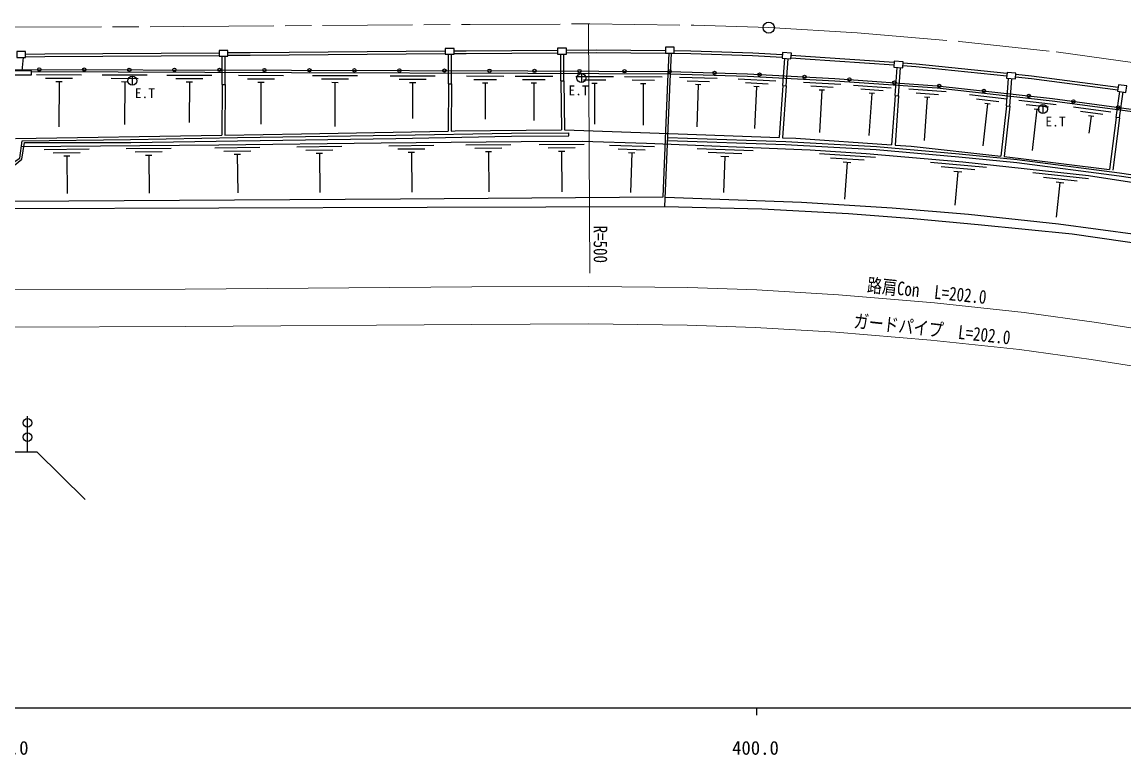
# Model space of a CAD drawing. Units: millimetres at full size, sheet at 1:1000; details may follow other scales. Extents: x 40000 to 680000, y 20000 to 380000.
# Drawn here: x 370094 to 516955, y 198715 to 296437 of the extents above; entities that cross this region are included whole.
import ezdxf
from ezdxf.enums import TextEntityAlignment as Align

# ---------------------------------------------------------------- set-up
doc = ezdxf.new("R2010")
doc.units = ezdxf.units.MM
doc.header["$LTSCALE"] = 1000
doc.linetypes.add('CHAIN', pattern=[18.5, 12, -1.5, 3.5, -1.5])
doc.linetypes.add('DASHED', pattern=[7.5, 6, -1.5])
for name, color, linetype, lineweight in [('M-BGD', 7, 'Continuous', 25), ('M-BMK', 2, 'CHAIN', 13), ('M-BMK-SRVR', 3, 'Continuous', 25), ('M-STR-HTXT', 7, 'Continuous', 13), ('M-TTL-BAND', 7, 'Continuous', 25)]:
    doc.layers.add(name, color=color, linetype=linetype, lineweight=lineweight)
doc.styles.add('ＭＳ ゴシック', font='')
doc.styles.get('ＭＳ ゴシック').set_extended_font_data('MS Gothic')

msp = doc.modelspace()

# ---------------------------------------------------------------- linework, layer by layer
at = {"layer": 'M-BGD', "linetype": 'DASHED'}
for p, q in [((456180, 288510), (456337, 292286)), ((456479, 288498), (456637, 292286)), ((396787, 288126), (396787, 291879)), ((397187, 288121), (397187, 291879)), ((426949, 288199), (426949, 292135)), ((427349, 288196), (427349, 292135)), ((441901, 288604), (441901, 292158)), ((442301, 288609), (442301, 292158)), ((471469, 287957), (471748, 291572)), ((471918, 287928), (472197, 291537)), ((486447, 286636), (486737, 290390)), ((486896, 286605), (487186, 290355)), ((501299, 285278), (501581, 288927)), ((501747, 285228), (502030, 288892)), ((515925, 283703), (516404, 287170)), ((516371, 283646), (516849, 287108))]:
    msp.add_line(p, q, dxfattribs=at)
at = {"layer": 'M-BGD'}
for p, q in [((370122, 289925), (370300, 291714)), ((378033, 289360), (372033, 289380)), ((386776, 289332), (380776, 289351)), ((395405, 289303), (389405, 289323)), ((444652, 289558), (444652, 288358)), ((376832, 288914), (373232, 288926)), ((375450, 288469), (374610, 288472)), ((375030, 288470), (375011, 282467)), ((385574, 288885), (381974, 288897)), ((384193, 288440), (383353, 288443)), ((383773, 288441), (383754, 282765)), ((384793, 289206), (384793, 288006)), ((394203, 288857), (390603, 288869)), ((392822, 288412), (391982, 288414)), ((392402, 288413), (392384, 283060)), ((396787, 288126), (396714, 281358)), ((396787, 288126), (397187, 288121)), ((397187, 288121), (397114, 281364)), ((404936, 289272), (398936, 289292)), ((403735, 288826), (400135, 288838)), ((402353, 288380), (401513, 288383)), ((401933, 288382), (401915, 282813)), ((414794, 289243), (408794, 289260)), ((413592, 288797), (409992, 288807)), ((412211, 288351), (411371, 288353)), ((411791, 288352), (411775, 282529)), ((425142, 289214), (419142, 289231)), ((423940, 288768), (420340, 288778)), ((422559, 288321), (421719, 288324)), ((422139, 288323), (422125, 283554)), ((426949, 288199), (426898, 281892)), ((426949, 288199), (427349, 288196)), ((427349, 288196), (427298, 281899)), ((434322, 289188), (429322, 289202)), ((433320, 288741), (430320, 288749)), ((432169, 288294), (431469, 288296)), ((431819, 288295), (431805, 283483)), ((440818, 289165), (435818, 289186)), ((439816, 288719), (436816, 288732)), ((438664, 288274), (437964, 288277)), ((438314, 288276), (438293, 283303)), ((441901, 288604), (442301, 288609)), ((441901, 288604), (441975, 282067)), ((442301, 288609), (442375, 282072)), ((448905, 289130), (443905, 289151)), ((447903, 288684), (444903, 288697)), ((446751, 288239), (446051, 288242)), ((446401, 288241), (446378, 282822)), ((455395, 289102), (450395, 289123)), ((454393, 288656), (451393, 288669)), ((453241, 288211), (452541, 288214)), ((452891, 288212), (452867, 282695)), ((455784, 271841), (456479, 288498)), ((462736, 288896), (457738, 289055)), ((461722, 288478), (458723, 288573)), ((460558, 288065), (459858, 288087)), ((460208, 288076), (460030, 282479)), ((470540, 288572), (465546, 288830)), ((469518, 288174), (466522, 288329)), ((471469, 287957), (471017, 281030)), ((471918, 287928), (471467, 281013)), ((471469, 287957), (471918, 287928)), ((479222, 288125), (474229, 288382)), ((478200, 287727), (475204, 287881)), ((485907, 287633), (480919, 287988)), ((468346, 287784), (467647, 287820)), ((467997, 287802), (467710, 282246)), ((477028, 287337), (476329, 287373)), ((476679, 287355), (476388, 281716)), ((484877, 287255), (481885, 287468)), ((483349, 286913), (482950, 281301)), ((483698, 286888), (483000, 286938)), ((486447, 286636), (485993, 280063)), ((486896, 286605), (486442, 280032)), ((486447, 286636), (486896, 286605)), ((493277, 287110), (488289, 287464)), ((492247, 286732), (489255, 286944)), ((490719, 286389), (490312, 280652)), ((491068, 286364), (490370, 286414)), ((501341, 286152), (496372, 286710)), ((500297, 285816), (497316, 286151)), ((498756, 285537), (498126, 279916)), ((499104, 285498), (498409, 285576)), ((501299, 285278), (500554, 278557)), ((501747, 285228), (501001, 278508)), ((501299, 285278), (501747, 285228)), ((507928, 285413), (502959, 285970)), ((506884, 285077), (503903, 285412)), ((506148, 285424), (506148, 284224)), ((515190, 284432), (510234, 285093)), ((505343, 284797), (504725, 279294)), ((505691, 284758), (504995, 284836)), ((514139, 284118), (511165, 284514)), ((512940, 283824), (512246, 283916)), ((512593, 283870), (512295, 281640)), ((515925, 283703), (515040, 276757)), ((516371, 283646), (515487, 276700)), ((516371, 283646), (515925, 283703)), ((369224, 280926), (396714, 281358)), ((442976, 281252), (442973, 281674)), ((379055, 279469), (373055, 279412)), ((389973, 279572), (383973, 279515)), ((388777, 279110), (385177, 279076)), ((401774, 279698), (395774, 279625)), ((400579, 279233), (396980, 279189)), ((412720, 279831), (406721, 279758)), ((411526, 279366), (407926, 279323)), ((424974, 279964), (418974, 279905)), ((423778, 279502), (420178, 279466)), ((422403, 279038), (421563, 279030)), ((435254, 280064), (429254, 280006)), ((434059, 279603), (430459, 279567)), ((432683, 279139), (431843, 279131)), ((432263, 279135), (432316, 273780)), ((445003, 280096), (439003, 280083)), ((443804, 279644), (440204, 279636)), ((442425, 279191), (441585, 279189)), ((442005, 279190), (442016, 273816)), ((454373, 279784), (448376, 279978)), ((453159, 279373), (449561, 279490)), ((467553, 279244), (460059, 279546)), ((466036, 278855), (461540, 279036)), ((377859, 279007), (374259, 278973)), ((376484, 278544), (375644, 278536)), ((376064, 278540), (376111, 273567)), ((387402, 278647), (386562, 278639)), ((386982, 278643), (387029, 273609)), ((399205, 278766), (398365, 278756)), ((398785, 278761), (398847, 273653)), ((410151, 278900), (409311, 278889)), ((409731, 278895), (409795, 273695)), ((421983, 279034), (422035, 273741)), ((451765, 278968), (450925, 278995)), ((451345, 278982), (451174, 273710)), ((464294, 278475), (463245, 278517)), ((463770, 278496), (463576, 273699)), ((483844, 278359), (476360, 278856)), ((482317, 278010), (477827, 278308)), ((480566, 277675), (479519, 277745)), ((480043, 277710), (479718, 272823)), ((498621, 277057), (491149, 277702)), ((497088, 276738), (492605, 277125)), ((495331, 276438), (494285, 276528)), ((494808, 276483), (494423, 272025)), ((512251, 275526), (504794, 276327)), ((510712, 275238), (506237, 275719)), ((508948, 274975), (507904, 275087)), ((508426, 275031), (507930, 270416)), ((370815, 239133), (370815, 243871))]:
    msp.add_line(p, q, dxfattribs=at)
for points in [[(369385, 291714), (370565, 291714), (370565, 292493), (369385, 292493)], [(396347, 291879), (397527, 291879), (397527, 292658), (396347, 292658)], [(426495, 292135), (427676, 292135), (427676, 292914), (426495, 292914)], [(441463, 292158), (442643, 292158), (442643, 292937), (441463, 292937)], [(455839, 292286), (457019, 292286), (457019, 293065), (455839, 293065)], [(471400, 291599), (472576, 291508), (472636, 292284), (471460, 292375)], [(486286, 290425), (487463, 290334), (487523, 291110), (486346, 291201)], [(368688, 289382), (371374, 289382), (371374, 289925), (368688, 289925)], [(501311, 288948), (502488, 288857), (502548, 289633), (501371, 289724)], [(516107, 287211), (517203, 287059), (517321, 287914), (516225, 288066)]]:
    msp.add_lwpolyline(points, close=True, dxfattribs=at)
for points in [[(370565, 292163), (373128, 292175), (396347, 292346)], [(397527, 292355), (400497, 292377), (426495, 292575)], [(427676, 292584), (429301, 292596), (441463, 292678)], [(427676, 292234), (429303, 292246), (441463, 292328)], [(442643, 292686), (446598, 292713), (455839, 292633)], [(442643, 292336), (446598, 292363), (455839, 292286)], [(457019, 292623), (459219, 292604), (467483, 292344), (471437, 292088)], [(457019, 292286), (459212, 292254), (467466, 291994), (471410, 291739)], [(370565, 291813), (373130, 291825), (396347, 291996)], [(397527, 292005), (400499, 292027), (426495, 292225)], [(472588, 291662), (474472, 291540), (486309, 290719)], [(472615, 292011), (474495, 291890), (486336, 291068)], [(487513, 290986), (489249, 290866), (501362, 289607)], [(366393, 290128), (406024, 290018), (437497, 289929), (456434, 289847), (466778, 289517), (478442, 288916), (492078, 287947), (507420, 286224), (522833, 284170), (536051, 281828), (554087, 278365), (567209, 275786)], [(371374, 289832), (406023, 289718), (437496, 289629), (456429, 289547), (466765, 289217), (478424, 288616), (492050, 287648), (507384, 285927), (522787, 283873), (535997, 281533), (554030, 278071), (567159, 275490)], [(487486, 290637), (489219, 290517), (501335, 289258)], [(502536, 289485), (504654, 289265), (516181, 287749)], [(368936, 272538), (420529, 272884), (455537, 273112), (456180, 288510)], [(502509, 289136), (504614, 288917), (516133, 287402)], [(427298, 281899), (427831, 281909), (441975, 282067)], [(442375, 282072), (442449, 282073), (457520, 281549), (471017, 281030)], [(368542, 271567), (368772, 277636), (369812, 278266), (370110, 280578), (384572, 280776), (398789, 281029), (419917, 281332), (435344, 281623), (442973, 281674)], [(368936, 272538), (369082, 277370), (370087, 278135), (370434, 280365), (384578, 280354), (398795, 280607), (419924, 280910), (435350, 281200), (442976, 281252)], [(370014, 279833), (396341, 280082), (417962, 280345), (436616, 280528), (444756, 280546), (453323, 280268), (475132, 279389), (482596, 278893), (495492, 277779), (512214, 275982), (529821, 273249), (551140, 269666), (565772, 267213)], [(397114, 281364), (407345, 281525), (426898, 281892)], [(456152, 280659), (471861, 280127), (483931, 279421), (494955, 278444), (502691, 277716), (516326, 275938), (526562, 274435), (546257, 270937)], [(456169, 281059), (471880, 280527), (483960, 279820), (494992, 278842), (502735, 278114), (516381, 276334), (526626, 274830), (544234, 271702)], [(471467, 281013), (473235, 280945), (485993, 280063)], [(486442, 280032), (488607, 279883), (500554, 278557)], [(501001, 278508), (503211, 278263), (515040, 276757)], [(368542, 271567), (424082, 271731), (455739, 271842), (468682, 271516), (480249, 270925), (488906, 270241), (497507, 269452), (510063, 268190), (524175, 266159), (534491, 264461), (564321, 258561)], [(455836, 273082), (473995, 272437), (486059, 271659), (496251, 270833), (508215, 269517), (518807, 268130), (532749, 266013), (541513, 264319), (545548, 263567), (564551, 259930)], [(292225, 246986), (295957, 243550), (297067, 243550), (299102, 239143), (357050, 239143), (357050, 240548), (358062, 240548), (358062, 239133), (372080, 239133), (378499, 232772)]]:
    msp.add_lwpolyline(points, dxfattribs=at)
for centre, radius in [((372393, 290111), 225), ((378393, 290095), 225), ((384393, 290078), 225), ((390393, 290061), 225), ((396393, 290045), 225), ((402393, 290028), 225), ((408393, 290011), 225), ((414393, 289995), 225), ((420393, 289978), 225), ((426393, 289961), 225), ((432393, 289944), 225), ((438393, 289925), 225), ((444652, 288958), 600), ((444393, 289899), 225), ((450392, 289873), 225), ((456392, 289847), 225), ((462389, 289657), 225), ((468385, 289434), 225), ((474377, 289125), 225), ((384793, 288606), 600), ((480367, 288779), 225), ((486352, 288354), 225), ((492336, 287918), 225), ((498298, 287248), 225), ((504261, 286579), 225), ((506148, 284824), 600), ((510216, 285852), 225), ((516164, 285059), 225), ((370815, 242995), 575), ((370815, 241077), 575)]:
    msp.add_circle(centre, radius, dxfattribs=at)
at = {"layer": 'M-BMK'}
msp.add_lwpolyline([(66455, 292335), (129494, 293147), (152199, 293438), (167482, 293801), (201618, 294087), (223421, 294359), (244789, 294599), (268074, 294984), (304797, 295198), (343379, 295495), (368667, 295759), (391657, 295820), (429809, 296122), (445771, 296191), (459638, 296015), (469610, 295687), (481409, 294999), (495054, 293854), (507912, 292465), (518413, 291013), (532406, 288818), (568251, 282003)], dxfattribs=at)
at = {"layer": 'M-BMK-SRVR'}
msp.add_circle((469610, 295687), 750, dxfattribs=at)
at = {"layer": 'M-STR-HTXT'}
msp.add_line((445747, 262938), (445604, 296190), dxfattribs=at)
for points in [[(367421, 260744), (368896, 260759), (391842, 260821), (430022, 261123), (445624, 261190), (458841, 261022), (468017, 260721), (478926, 260085), (491710, 259011), (503636, 257723), (513304, 256387), (526424, 254329), (562463, 247476)], [(367612, 255746), (368929, 255759), (391868, 255821), (430053, 256123), (445603, 256189), (458727, 256023), (467789, 255725), (478571, 255097), (491232, 254034), (503025, 252760), (512574, 251440), (525569, 249402), (561636, 242544)]]:
    msp.add_lwpolyline(points, dxfattribs=at)
at = {"layer": 'M-TTL-BAND'}
for p, q in [((40000, 205000), (579000, 205000)), ((468000, 205000), (468000, 204000))]:
    msp.add_line(p, q, dxfattribs=at)

# ---------------------------------------------------------------- texts
at = {"layer": 'M-BGD', "style": 'ＭＳ ゴシック'}
msp.add_text('E.T', height=1320, dxfattribs=at).set_placement((444264, 287984), align=Align.TOP_CENTER)
for p in [(385123, 287613), (506479, 283832)]:
    msp.add_text('E.T', height=1320, dxfattribs=at).set_placement(p, align=Align.TOP_LEFT)
at = {"layer": 'M-STR-HTXT', "style": 'ＭＳ ゴシック', "width": 0.8}
for s, rotation, p in [('R=500', 270.246, (445730, 266797)), ('路肩Con  L=202.0', 354.121, (490538, 259110)), ('ガードパイプ\u3000L=202.0', 353.835, (491232, 254034))]:
    msp.add_text(s, height=1833, rotation=rotation, dxfattribs=at).set_placement(p, align=Align.BOTTOM_CENTER)
at = {"layer": 'M-TTL-BAND', "style": 'ＭＳ ゴシック'}
for s, p in [('300.0', (367844, 198195)), ('400.0', (467844, 198195))]:
    msp.add_text(s, height=1833, dxfattribs=at).set_placement(p, align=Align.BOTTOM_CENTER)

doc.saveas('drawing.dxf')
